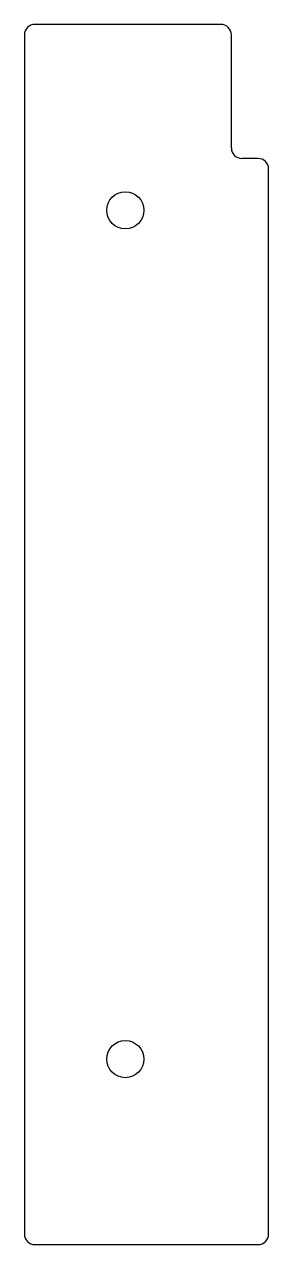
# Model space of a CAD drawing. Header units: millimetres. Extents: x 120 to 144, y 103 to 218.
import ezdxf

# ---------------------------------------------------------------- set-up
doc = ezdxf.new("R2010")
doc.units = ezdxf.units.MM

msp = doc.modelspace()

# ---------------------------------------------------------------- linework, layer by layer
at = {"color": 7, "linetype": 'Continuous', "lineweight": 25}
for p, q in [((120.5, 217.46), (120.5, 104.46)), ((139, 218.46), (121.5, 218.46)), ((140, 206.82), (140, 217.46)), ((142.5, 205.82), (141, 205.82)), ((143.5, 104.46), (143.5, 204.82)), ((121.5, 103.46), (142.5, 103.46))]:
    msp.add_line(p, q, dxfattribs=at)
for centre in [(130, 200.94), (130, 120.94)]:
    msp.add_circle(centre, 1.75, dxfattribs=at)
for centre, start, end in [((121.5, 217.46), 90, 180), ((139, 217.46), 0, 90), ((141, 206.82), 180, 270), ((142.5, 204.82), 0, 90), ((121.5, 104.46), 180, 270), ((142.5, 104.46), 270, 0)]:
    msp.add_arc(centre, 1, start, end, dxfattribs=at)

doc.saveas('drawing.dxf')
